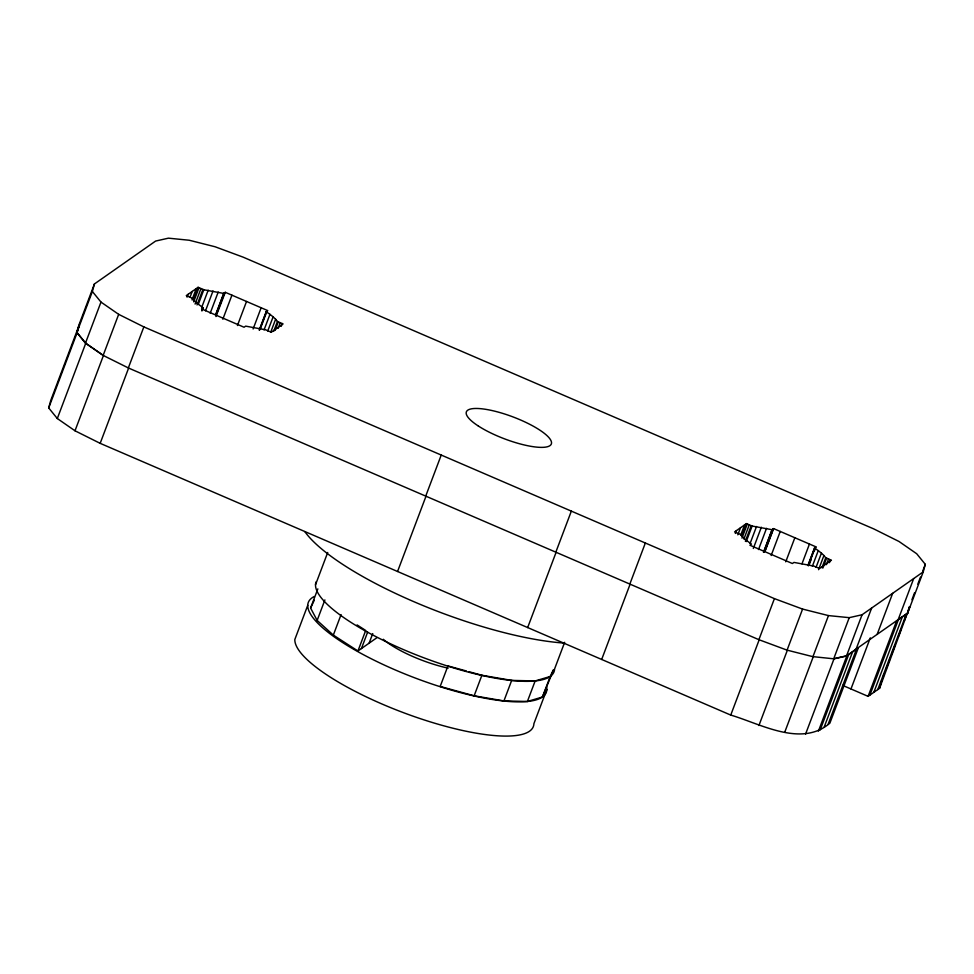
<?xml version="1.0" encoding="UTF-8"?>
<svg xmlns="http://www.w3.org/2000/svg" width="974" height="974" viewBox="0 0 974 974"><rect width="100%" height="100%" fill="white"/><g stroke="black" fill="none" stroke-linecap="round" stroke-linejoin="round"><path stroke-width="1.46" d="M48.7 407.936L50.758 400.399L79.198 325.133L77.141 332.67L48.7 407.936L57.308 418.528L74.998 430.788L100.176 443.34L730.744 715.074C760.779 723.938 801.517 747.667 829.872 723.158L858.313 647.893L846.832 655.94L834.012 658.838L812.961 656.646L828.472 615.592L849.243 617.662L862.063 614.764L923.242 571.872L925.3 564.336L916.692 553.743L899.002 541.483L873.824 528.931L243.257 257.197L215.084 246.763L189.2 240.237L168.429 238.167L155.609 241.065L94.429 283.958L78.918 325.012L76.861 332.548L85.469 343.14L103.159 355.4L128.617 368.075L100.176 443.34M76.861 332.548L92.372 291.494L94.429 283.958M842.595 685.355L868.102 696.349L879.571 688.314L881.628 680.777M849.243 617.662L833.732 658.716L846.552 655.819L907.731 612.926L909.448 606.644M879.571 688.314L909.728 606.765M85.469 343.14L100.979 302.086L92.372 291.494M57.308 418.528L85.749 343.262L77.141 332.67M103.159 355.4L118.67 314.346L100.979 302.086M74.998 430.788L103.439 355.522L85.749 343.262M118.67 314.346L143.848 326.899L128.337 367.953L759.184 639.808L730.744 715.074M187.045 297.143L188.116 294.318M190.052 297.119L192.195 291.457M191.988 299.931L196.261 288.608M193.302 300.041L198.112 287.306L203.81 289.765L223.703 293.418L225.286 292.31L267.777 310.621L266.194 311.729L259.23 330.137M193.656 301.843L199 287.683M195.08 304.107L200.961 288.535M197.04 304.947L202.921 289.375M198.465 303.912L203.81 289.765M201.776 307.175L208.192 290.191M201.849 310.816L202.921 307.991M202.093 310.645L203.164 307.808L196.249 302.695L191.951 298.068L186.265 295.609L198.112 287.306M205.526 310.767L213.014 290.946M210.189 313.263L218.213 292.03M215.668 314.651L223.703 293.418M215.924 314.48L223.947 293.247M215.936 315.515L224.495 292.857M215.948 316.55L225.286 292.31M222.827 319.228L231.922 295.171M237.437 325.523L246.532 301.465M253.118 328.993L261.142 307.76M259.486 329.955L266.438 311.558M260.034 329.577L266.986 311.169M264.064 329.906L269.956 314.334L266.194 311.729M267.753 331.002L273.11 316.842L269.956 314.334M270.796 331.976L275.605 319.241L273.11 316.842M273.67 331.391L277.42 321.481L275.605 319.241M275.094 330.356L278.296 321.858M278.114 328.36L280.256 322.698M281.145 326.375L282.204 323.538M307.76 605.28L294.83 639.492A127.18 32.921 20.7 0 0 413.146 716.194A127.18 32.921 20.7 0 0 533.898 723.694L546.828 689.482M315.515 584.753L327.714 552.477M376.792 637.787L357.945 650.997L333.327 635.109L317.147 620.438L310.596 608.032L317.841 588.88M317.147 620.438L324.902 599.911M333.327 635.109L341.083 614.582M357.945 650.997L365.7 630.482L357.081 624.918M361.439 648.55L367.636 632.138M369.109 643.169L372.738 633.599M425.723 496.107L441.234 455.053M397.562 571.495L426.003 496.229M466.339 670.976L447.943 665.924L440.187 686.451L474.143 695.789L481.899 675.262L511.679 680.4L535.164 680.936L550.2 676.48L553.256 669.978M555.825 552.173L571.348 511.119M527.664 627.56L556.105 552.295M474.143 695.789L503.923 700.927L511.679 680.4M503.923 700.927L527.397 701.463L535.164 680.936M527.397 701.463L542.445 697.007L550.2 676.48M553.451 670.124L542.445 697.007M564.664 642.292L554.583 668.955A127.18 32.921 20.7 0 1 428.633 659.581A127.18 32.921 20.7 0 1 316.075 581.904M629.837 584.071L645.348 543.017M601.676 659.459L630.117 584.193M735.358 533.435L736.429 530.611M737.829 534.823L740.508 527.75M740.837 534.799L744.574 524.889M741.616 536.333L746.437 523.598L752.123 526.045L772.017 529.71L773.6 528.59L816.09 546.901L814.508 548.021L808.091 565.005M741.969 538.135L747.326 523.975M743.929 538.975L749.274 524.816M745.354 541.24L751.234 525.668M746.242 541.617L752.123 526.045M750.09 543.468L756.518 526.484M753.316 548.472L761.339 527.238M758.503 549.555L766.526 528.322M763.458 552.355L772.017 529.71M763.701 552.185L772.26 529.539M764.249 551.808L772.808 529.15M764.797 551.418L773.356 528.772M765.04 551.247L773.6 528.59M771.152 555.521L780.247 531.451M785.75 561.815L794.845 537.745M143.848 326.899L774.415 598.633L758.892 639.687L787.357 650.255L758.916 725.52M801.967 563.861L809.455 544.04M808.335 564.835L814.751 547.851M808.347 565.87L814.763 548.873M809.431 564.068L811.025 559.819M814.24 551.333L815.847 547.084M812.389 566.186L818.27 550.614L814.508 548.021M816.066 567.294L821.423 553.135L818.27 550.614M828.472 615.592L802.588 609.079L787.077 650.133L813.241 656.768L784.801 732.034M818.574 569.68L823.919 555.521L821.423 553.135M821.983 567.672L825.733 557.761L823.919 555.521M822.872 568.061L826.622 558.151M826.427 564.652L828.57 558.991M829.458 562.668L830.53 559.831M805.571 734.104L834.012 658.838M846.552 655.819L862.063 614.764M818.391 731.206L846.832 655.94M820.193 729.952L848.634 654.686M824.138 727.188L852.567 651.923M856.109 649.122L871.633 608.068M828.07 724.413L856.511 649.159M850.972 688.971L870.293 637.848M877.148 634.378L892.659 593.324M868.102 696.349L896.543 621.095L908.011 613.048M898.174 619.634L913.685 578.58M869.892 695.095L898.332 619.829M873.836 692.331L902.277 617.066M877.781 689.568L906.222 614.302M911.932 599.728L914.598 592.642M917.812 584.157L920.491 577.071M922.621 571.409L925.3 564.336M882.7 677.941L884.307 673.679M885.926 669.418L887.533 665.157M888.605 662.308L890.212 658.059M891.819 653.798L895.045 645.275M898.259 636.753L900.95 629.654M904.164 621.132L906.843 614.034M908.462 609.773L909.533 606.936M907.731 612.926L923.242 571.872M310.596 608.032L314.273 600.24M203.164 307.808L201.581 308.928L244.072 327.24L245.655 326.132L265.573 329.796L271.247 332.231L283.093 323.928L277.42 321.481M746.437 523.598L734.579 531.901L740.264 534.349L744.574 538.987L751.478 544.101L749.895 545.209L771.152 554.376L792.386 563.52L793.968 562.412L813.887 566.077L819.56 568.524L831.419 560.22L825.733 557.761M469.164 671.756L481.899 675.262M774.415 598.633L802.588 609.079M563.97 643.047A166.554 43.112 20.7 0 1 304.813 531.597M546.658 687.145A127.18 32.921 20.7 0 1 410.906 676.358A127.18 32.921 20.7 0 1 314.2 596.538M448.186 668.152A53.753 13.916 20.7 0 1 383.281 639.285M478.344 426.015A45.425 11.761 20.7 0 0 549.957 445.642A45.425 11.761 20.7 0 0 498.213 412.087A45.425 11.761 20.7 0 0 478.344 426.015"/></g></svg>
